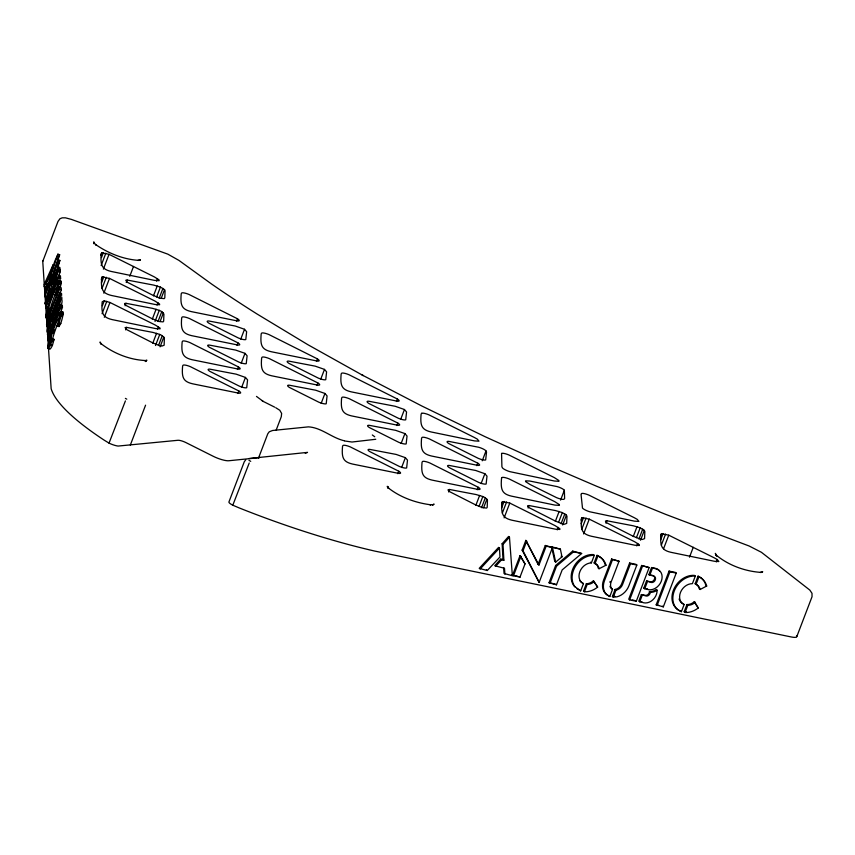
<?xml version="1.0" encoding="UTF-8"?>
<svg xmlns="http://www.w3.org/2000/svg" width="855" height="855" viewBox="0 0 855 855"><rect width="100%" height="100%" fill="white"/><g stroke="black" fill="none" stroke-linecap="round" stroke-linejoin="round"><path stroke-width="1.28" d="M46.875 322.795L46.533 324.879L49.259 317.75A7.588 0.759 -70.4 0 1 51.642 310.098L59.626 289.193L59.497 287.173L61.207 287.782L61.346 289.802L53.822 309.478M93.719 243.675L93.794 241.837L94.403 243.611L94.018 242.82L96.252 245.118L95.696 244.573C108.286 253.315 123.344 259.354 138.713 260.38L137.879 260.422L140.455 259.877L139.611 260.23M387.721 487.457L387.903 486.548L387.785 488.034L387.272 486.303L388.769 488.408L388.17 487.82C400.258 497.364 415.53 502.836 430.717 504.792L429.947 504.835L433.196 504.621L432.374 504.963L434.084 504.076L433.378 504.685M50.317 307.907A10.175 1.015 -70.4 0 1 48.671 310.258L45.871 317.59A19.676 1.967 -70.4 0 0 46.223 317.75L46.394 317.643A19.676 1.967 -70.4 0 0 48.692 314.009L50.317 307.907L52.037 308.516M47.912 348.306A19.943 1.999 -70.4 0 0 48.265 348.487L48.436 348.391A19.943 1.999 -70.4 0 0 50.702 344.832L52.358 338.762L54.068 339.371L52.412 345.441A19.943 1.999 -70.4 0 1 50.146 349L49.975 349.096A19.943 1.999 -70.4 0 1 49.622 348.915L47.912 348.306L50.669 341.092A10.217 1.026 -70.4 0 0 52.358 338.762M55.244 281.894L46.672 304.337L44.962 303.728L54.442 269.539L58.161 259.802L59.871 260.412L55.757 275.235M58.161 259.802L50.958 285.752L58.161 266.888L59.882 267.497L60.16 271.858L58.354 277.672M59.273 271.805L60.01 269.421L58.29 268.812L53.502 284.266L58.45 271.249L58.161 266.888M57.926 254.159L44.823 294.344L44.674 292.079L46.683 285.923L46.501 283.197L49.355 276.87L49.398 277.576L54.816 261.106L57.926 254.159L59.647 254.769L52.273 277.373M48.35 346.243L42.75 261.384L58.001 221.445L59.946 218.752L62.18 217.843L65.418 217.822L71.371 219.393L167.826 254.149L178.952 260.412L211.474 283.946A732.243 164.716 20.9 0 0 257.024 313.988L307.779 344.64L363.204 375.591L362.125 375.003L421.857 406.018L485.063 436.691L551.101 466.68L596.363 486.142L665.564 514.325L749.13 546.003L761.41 552.287L809.845 590.1L812.015 593.349L812.026 596.747L796.764 636.697M44.973 296.664L52.337 275.043L44.845 294.676L44.973 296.664L46.683 297.273L49.932 288.776M57.552 266.504L59.871 260.412M44.962 303.728L58.29 268.812M52.636 294.793L47.42 308.452L45.71 307.843L51.396 292.944L58.877 277.736L58.717 275.257L60.427 275.866L60.598 278.345L58.867 281.851M59.423 280.739L56.516 288.349A11.628 1.165 -70.4 0 0 52.401 296.418A11.628 1.165 -70.4 0 0 48.585 309.125L45.839 316.318L46.704 311.658A19.676 1.967 -70.4 0 1 53.876 290.379A19.676 1.967 -70.4 0 1 59.423 280.739L61.133 281.348L60.31 283.529M60.224 287.504A20.755 2.084 -70.4 0 0 61.207 282.46L59.497 281.851L56.59 289.46A9.213 0.919 -70.4 0 1 55.18 295.146L56.89 295.755M51.514 308.078L59.497 287.173M60.384 284.63L61.207 282.46M59.936 294.772L52.005 315.548A14.995 1.507 -70.4 0 1 47.1 325.83L49.312 318.84A7.524 0.759 -70.4 0 0 51.877 313.614L59.807 292.827L61.528 293.436L61.656 295.381L59.936 294.772L59.807 292.827M60.053 296.503L47.185 330.201L47.314 332.232L60.181 298.534L60.053 296.503L61.763 297.113L61.902 299.143L60.181 298.534M49.953 326.535L47.474 334.54A10.848 1.09 -70.4 0 0 53.074 322.656A9.854 0.983 -70.4 0 1 51.749 324.163L50.039 327.732L49.953 326.535L51.674 327.144M60.256 299.539L57.542 306.646L56.783 311.028L55.265 314.287L55.137 312.983L52.444 321.405A11.35 1.133 -70.4 0 0 56.516 313.913A11.35 1.133 -70.4 0 0 60.342 300.842L60.256 299.539L61.966 300.148L62.052 301.452A11.35 1.133 -70.4 0 1 60.919 306.614M51.332 326.824L53.63 320.807M56.387 313.582L57.766 309.97M59.711 314.587L62.468 307.351L62.34 305.427L60.63 304.818L47.741 338.58L47.859 340.504L49.579 341.113L50.958 337.49M47.859 340.504L60.758 306.742L60.63 304.818M60.962 309.05L62.34 305.427M61.464 311.615L58.557 319.204A11.649 1.165 -70.4 0 0 54.464 327.102A11.649 1.165 -70.4 0 0 50.563 340.044L47.837 347.183A19.708 1.977 -70.4 0 1 54.421 324.943A19.708 1.977 -70.4 0 1 61.464 311.615L63.174 312.225A19.708 1.977 -70.4 0 0 61.913 312.951M61.539 312.727L58.632 320.326A10.324 1.037 -70.4 0 1 57.242 325.947L58.963 326.557L60.769 323.564A20.648 2.063 -70.4 0 0 63.249 313.336L61.539 312.727A20.648 2.063 -70.4 0 1 59.059 322.955L57.242 325.947M62.009 316.596L63.249 313.336M100.815 255.292L101.756 252.824L109.023 254.32L154.466 276.967L159.094 279.916L159.137 280.686L154.691 280.419L113.64 271.954C102.119 269.859 100.121 266.194 101.264 253.614L101.756 252.824M101.456 257.612L103.337 252.685M101.136 265.531L105.838 253.198M103.38 269.122L109.023 254.32M101.285 279.361L102.226 276.902L109.493 278.399L154.937 301.035L159.554 303.995L159.607 304.754L155.161 304.498L114.1 296.022C102.589 293.928 100.58 290.273 101.734 277.683L102.226 276.902M101.446 282.92L103.808 276.764M102.066 288.37L106.309 277.276M103.84 293.19L109.493 278.399M102.386 305.759L104.267 300.832L109.953 302.467L155.396 325.103L160.024 328.064L160.077 328.833L155.631 328.566L114.57 320.101C103.049 318.007 101.05 314.341 102.194 301.762L104.267 300.832M102.066 313.678L106.768 301.345M104.31 317.269L109.953 302.467M126.23 282.513L127.171 280.045L153.697 285.1L160.43 287.088L164.545 289.631L165.068 290.807L164.801 297.893L164.213 298.63L160.024 298.203L153.312 295.477L127.438 282.321L125.738 280.258L127.171 280.045M129.757 276.315L133.519 266.45M125.087 305.769L126.027 303.311L152.543 308.356L159.276 310.344L161.798 311.605L163.914 314.063L163.658 321.159L163.07 321.897L158.87 321.459L152.169 318.733L126.284 305.588L124.68 304.305L124.584 303.514L126.027 303.311M125.557 329.848L126.497 327.38L153.013 332.435L159.746 334.423L162.258 335.684L164.384 338.142L164.128 345.228L161.884 346.072L159.34 345.538L152.628 342.812L126.754 329.656L125.054 327.593L126.497 327.38M156.54 281.103L157.48 278.634M153.472 295.83L157.235 285.965M156.657 296.942L160.43 287.088M159.18 298.213L162.942 288.349M156.999 305.171L157.94 302.713M152.329 319.086L156.091 309.221M161.242 298.256L164.545 289.631M155.044 321.437L159.276 310.344M259.664 457.617L228.777 460.749A12.194 2.747 20.9 0 1 213.237 456.292L185.749 442.505A6.092 1.368 20.9 0 0 177.979 440.282L118.086 446.064A8.347 1.881 20.9 0 1 109.034 443.114L125.407 400.91M158.025 321.469L161.798 311.605M160.099 321.523L163.391 312.887M157.47 329.25L158.41 326.781M152.789 343.165L156.561 333.3M155.503 345.516L159.746 334.423M158.496 345.548L162.258 335.684M160.088 346.831L163.861 336.966M130.313 445.113L145.574 405.174M236.504 321.224L237.444 318.755L188.987 294.451A6.423 1.443 20.9 0 0 181.72 292.944L181.228 293.735C180.074 306.325 182.083 309.98 193.593 312.075L237.583 320.978A6.423 1.443 20.9 0 0 237.444 318.755M236.963 345.302L237.904 342.834L189.457 318.52A6.423 1.443 20.9 0 0 182.19 317.023L181.698 317.804C180.544 330.393 182.553 334.059 194.064 336.154L238.053 345.057A6.423 1.443 20.9 0 0 237.904 342.834M240.757 339.146L244.519 329.282L235.264 326.033L208.748 320.978A6.616 1.486 20.9 0 0 209.015 323.254L238.417 338.003A6.616 1.486 20.9 0 0 245.791 339.563L246.646 331.729L244.519 329.282M237.434 369.371L238.374 366.902L189.917 342.588A6.423 1.443 20.9 0 0 182.66 341.092L182.158 341.882C181.014 354.472 183.013 358.127 194.534 360.222L238.524 369.125A6.423 1.443 20.9 0 0 238.374 366.902M241.217 363.215L244.99 353.35L235.734 350.101L209.219 345.057A6.616 1.486 20.9 0 0 209.475 347.333L238.876 362.082A6.616 1.486 20.9 0 0 246.251 363.632L247.106 355.808L244.99 353.35M237.893 393.45L238.844 390.981L190.387 366.667A6.423 1.443 20.9 0 0 183.12 365.171L182.628 365.951C181.474 378.541 183.483 382.196 194.993 384.29L238.983 393.204A6.423 1.443 20.9 0 0 238.844 390.981M241.687 387.283L245.449 377.429L236.204 374.169L209.689 369.125A6.616 1.486 20.9 0 0 209.945 371.401L239.347 386.15A6.616 1.486 20.9 0 0 246.721 387.71L247.576 379.877L245.449 377.429M796.518 635.692A12.194 2.747 20.9 0 1 791.27 636.964L374.864 551.101A237.487 53.427 20.9 0 1 239.09 507.881L232.795 505.209L249.222 463.025M258.552 457.97L267.797 433.763L269.25 431.796L272.574 430.493L308.431 426.859C321.587 427.628 331.751 437.899 344.394 440.795M276.197 430.044L281.284 416.727L281.637 413.435L279.788 410.272L275.812 407.76M316.457 361.344L317.397 358.886L268.951 334.572A6.423 1.443 20.9 0 0 261.683 333.076L261.192 333.856C260.038 346.446 262.047 350.101 273.557 352.196L317.547 361.099A6.423 1.443 20.9 0 0 317.397 358.886M316.927 385.423L317.868 382.955L269.411 358.64A6.423 1.443 20.9 0 0 262.154 357.144L261.651 357.935C260.508 370.514 262.506 374.18 274.027 376.275L318.017 385.178A6.423 1.443 20.9 0 0 317.868 382.955M320.711 379.267L324.483 369.403L315.228 366.154L288.712 361.099A6.616 1.486 20.9 0 0 288.979 363.375L318.37 378.134A6.616 1.486 20.9 0 0 325.755 379.684L326.599 371.861L324.483 369.403M321.181 403.336L324.943 393.471L315.698 390.222L289.182 385.178A6.616 1.486 20.9 0 0 289.439 387.454L318.84 402.203A6.616 1.486 20.9 0 0 326.215 403.763L327.07 395.929L324.943 393.471M396.421 401.476L397.361 399.007L348.915 374.693A6.423 1.443 20.9 0 0 341.647 373.197L341.156 373.977C340.001 386.567 342.011 390.222 353.521 392.317L397.511 401.23A6.423 1.443 20.9 0 0 397.361 399.007M396.891 425.544L397.832 423.075L349.374 398.761A6.423 1.443 20.9 0 0 342.118 397.265L341.615 398.056C340.472 410.635 342.47 414.301 353.991 416.396L397.981 425.298A6.423 1.443 20.9 0 0 397.832 423.075M400.674 419.388L404.447 409.524L395.192 406.275L368.676 401.219A6.616 1.486 20.9 0 0 368.933 403.507L398.334 418.255A6.616 1.486 20.9 0 0 405.719 419.805L406.563 411.982L404.447 409.524M401.145 443.456L404.907 433.592L395.662 430.343L369.146 425.298A6.616 1.486 20.9 0 0 369.403 427.575L398.804 442.324A6.616 1.486 20.9 0 0 406.178 443.884L407.033 436.05L404.907 433.592M397.821 473.691L398.761 471.223L350.315 446.909A6.423 1.443 20.9 0 0 343.047 445.412L342.556 446.203C341.401 458.782 343.411 462.448 354.921 464.543L398.911 473.446A6.423 1.443 20.9 0 0 398.761 471.223M401.615 467.535L405.377 457.671L396.122 454.422L369.606 449.367A6.616 1.486 20.9 0 0 369.873 451.643L399.264 466.403A6.616 1.486 20.9 0 0 406.649 467.952L407.493 460.129L405.377 457.671M448.629 491.956L449.57 489.488L476.085 494.543L482.819 496.531L485.341 497.792L487.457 500.25L487.2 507.336L486.613 508.073L482.423 507.646L475.711 504.92L449.837 491.775L448.223 490.481L448.127 489.701L449.57 489.488M476.855 465.665L477.795 463.196L429.338 438.893A6.423 1.443 20.9 0 0 422.071 437.386L421.579 438.177C420.425 450.767 422.434 454.422 433.955 456.517L477.945 465.419A6.423 1.443 20.9 0 0 477.795 463.196M482.241 460.792L486.003 450.927A6.071 1.368 20.9 0 0 478.704 447.261L448.64 441.351A6.616 1.486 20.9 0 0 448.896 443.627L478.298 458.376A6.616 1.486 20.9 0 0 485.672 459.926L486.527 452.103L486.003 450.927M477.314 489.744L478.255 487.275L429.809 462.961A6.423 1.443 20.9 0 0 422.541 461.465L422.049 462.245C420.895 474.835 422.904 478.49 434.415 480.585L478.405 489.498A6.423 1.443 20.9 0 0 478.255 487.275M481.109 483.577L484.871 473.723L475.626 470.464L449.099 465.419A6.616 1.486 20.9 0 0 449.367 467.696L478.768 482.444A6.616 1.486 20.9 0 0 486.142 484.005L486.997 476.171L484.871 473.723M475.872 505.273L479.634 495.408M479.057 506.395L482.819 496.531M481.568 507.656L485.341 497.792M483.641 507.699L486.933 499.074M501.564 504.055L502.505 501.586L509.772 503.082L555.205 525.718L559.833 528.679L559.886 529.448L555.44 529.181L514.379 520.716C502.868 518.622 500.859 514.956 502.013 502.366L502.505 501.586M501.725 507.603L504.076 501.447M502.345 513.053L506.588 501.96M504.119 517.874L509.772 503.082M528.123 508.009L529.063 505.54L555.579 510.595L562.323 512.583L566.427 515.127L566.961 516.302L566.694 523.388L564.46 524.233L561.917 523.698L555.205 520.973L529.331 507.817L527.717 506.534L527.621 505.754L529.063 505.54M512.54 575.233L520.043 555.6L525.034 563.915L519.936 577.275L512.54 575.233L517.745 576.313M545.276 545.479L552.469 547.467L539.131 582.394L522.138 550.107L525.857 540.36L538.96 565.037L546.163 546.174L545.276 545.479L538.073 564.343L538.96 565.037M513.428 575.928L520.919 556.295M539.131 582.394L523.025 550.802L526.744 541.055M560.581 500.1L564.353 490.236A6.071 1.368 20.9 0 0 557.054 486.581L529.822 481.044L525.547 480.863L525.633 481.654L530.228 484.593L556.648 497.685A6.616 1.486 20.9 0 0 564.022 499.245L564.621 498.508L564.353 490.236M555.365 521.326L559.127 511.461M558.55 522.437L562.323 512.583M557.278 529.865L558.219 527.396M561.072 523.709L564.834 513.844M562.665 524.981L566.427 515.127M549.038 582.768L555.632 565.497L572.668 551.122L581.657 553.495L562.173 569.911L556.487 584.809L549.038 582.768L554.51 583.89M549.925 583.463L556.52 566.192L573.555 551.817L581.657 553.495M581.058 520.096L581.999 517.638L589.266 519.135L634.709 541.771L639.326 544.731L639.38 545.49L634.934 545.234L593.872 536.758C582.362 534.664 580.353 531.008 581.507 518.419L581.999 517.638M581.218 523.655L583.58 517.489M581.838 529.106L586.081 518.012M583.612 533.926L589.266 519.135M606.003 523.249L606.943 520.78L633.47 525.836L640.203 527.824L644.317 530.367L644.841 531.532L644.574 538.629L642.34 539.473L639.797 538.939L633.085 536.203L607.21 523.057L605.596 521.774L605.511 520.994L606.943 520.78M580.695 590.848L583.441 583.655A11.628 9.181 -51.8 0 1 579.85 571.696A11.628 9.181 -51.8 0 1 591.393 562.879L594.3 555.269L593.423 554.574A19.676 15.529 -51.8 0 0 574.507 565.561A19.676 15.529 -51.8 0 0 574.186 586.145L580.695 590.848L576.708 588.55M594.129 562.932L597.036 555.323L597.912 556.017A20.755 16.384 -51.8 0 1 606.013 565.208L599.056 568.757L598.169 568.062A9.213 7.278 -51.8 0 0 594.129 562.932L595.005 563.627A9.213 7.278 -51.8 0 1 599.056 568.757M583.538 591.051L586.338 583.708A10.175 8.037 -51.8 0 0 593.413 580.812L597.645 587.107A19.676 15.529 -51.8 0 1 588.903 591.393L587.77 591.607A19.676 15.529 -51.8 0 1 584.425 591.745L583.538 591.051A19.676 15.529 -51.8 0 0 584.638 591.083M595.005 563.627L597.912 556.017M584.425 591.745L587.225 584.403A10.175 8.037 -51.8 0 0 594.3 581.507M611.571 559.17L603.587 580.075A15.037 11.874 -51.8 0 0 605.992 594.075L609.807 596.512L612.533 589.394A7.588 5.996 -51.8 0 1 611.069 582.137L619.063 561.222L611.571 559.17L619.063 561.222M612.458 559.865L604.464 580.769A15.037 11.874 -51.8 0 0 606.879 594.77M633.245 536.566L637.007 526.701M612.404 596.491L615.098 589.448A7.524 5.942 -51.8 0 0 621.67 583.805L629.611 563.028L635.949 564.332L636.836 565.027L628.895 585.814A14.995 11.842 -51.8 0 1 617.021 596.801L613.292 597.185L612.404 596.491L614.852 596.33M613.292 597.185L615.974 590.142A7.524 5.942 -51.8 0 0 622.558 584.499L630.488 563.723L629.611 563.028M636.43 537.677L640.203 527.824M638.952 538.939L642.714 529.085M636.772 545.907L637.712 543.449M640.545 540.221L644.317 530.367M641.613 565.497L628.746 599.195L629.633 599.889L636.28 601.268L649.148 567.57L641.613 565.497L649.148 567.57M629.633 599.889L642.5 566.192M660.552 536.149L661.492 533.68L668.76 535.187L714.203 557.823L717.217 559.491L718.873 561.543L714.427 561.275L673.366 552.811C661.856 550.716 659.846 547.061 661.001 534.471L661.492 533.68M660.712 539.708L663.074 533.541M641.357 594.546L638.781 601.268L643.826 602.818A10.848 8.561 -51.8 0 0 657.078 590.164L656.202 589.469A9.854 7.781 -51.8 0 1 649.447 591.521A3.431 2.704 -51.8 0 1 645.247 595.347L641.357 594.546L646.134 596.042A3.431 2.704 -51.8 0 0 650.324 592.216A9.854 7.781 -51.8 0 0 657.078 590.164M646.53 580.983L651.307 582.479A3.463 2.736 -51.8 0 0 655.293 579.904A3.463 2.736 -51.8 0 0 653.712 576.174L648.838 574.656L651.553 567.549L656.693 569.12A11.35 8.967 -51.8 0 1 661.257 581.347A11.35 8.967 -51.8 0 1 648.55 589.715L643.772 588.219L646.53 580.983L650.431 581.785A3.463 2.736 -51.8 0 0 654.235 579.615A3.463 2.736 -51.8 0 0 653.509 575.736M639.668 601.963L642.233 595.24M644.649 588.913L647.417 581.678M649.725 575.351L652.44 568.244M661.332 545.159L665.575 534.054M663.576 548.739L668.76 535.187M656.17 604.848L669.059 571.097L675.343 572.39L676.22 573.085L663.33 606.847L656.17 604.848L658.681 605.372M657.046 605.543L669.935 571.792L669.059 571.097M689.493 557.171L693.255 547.307M681.392 611.688L684.128 604.549A11.649 9.202 -51.8 0 1 680.505 592.365A11.649 9.202 -51.8 0 1 692.4 583.687L695.307 576.088L694.42 575.404A19.708 15.561 -51.8 0 0 673.441 590.142A19.708 15.561 -51.8 0 0 680.516 610.994L681.392 611.688A19.708 15.561 -51.8 0 1 674.317 590.837A19.708 15.561 -51.8 0 1 695.307 576.088M684.192 611.753L686.95 604.538A10.217 8.069 -51.8 0 0 694.356 601.621L698.332 607.916A19.943 15.743 -51.8 0 1 689.558 612.127L688.425 612.33A19.943 15.743 -51.8 0 1 685.079 612.447L684.192 611.753A19.943 15.743 -51.8 0 0 686.415 611.753M695.158 583.741L698.065 576.152L698.941 576.847A20.648 16.298 -51.8 0 1 706.69 586.028L700.117 589.512L699.23 588.817A10.324 8.155 -51.8 0 0 695.158 583.741L696.045 584.435A10.324 8.155 -51.8 0 1 700.117 589.512M685.079 612.447L687.837 605.233A10.217 8.069 -51.8 0 0 695.243 602.315M696.045 584.435L698.941 576.847M716.276 561.959L717.217 559.491M57.563 259.407L59.647 254.769M44.31 286.682L50.178 273.835L53.224 264.558L44.171 284.48L44.31 286.682L46.031 287.291L47.624 283.785M58.717 275.257L52.166 288.573L45.582 305.834L45.71 307.843M54.26 291.213L53.117 293.554L51.396 292.944M139.418 260.465L139.878 259.664M145.66 361.558L146.814 360.147L144.923 360.949L146.611 360.575C130.195 360.137 113.64 353.521 100.762 343.443L101.371 344.041L100.067 342L100.58 343.742M55.18 295.146L57.05 292.111A20.755 2.084 -70.4 0 0 59.497 281.851M245.727 459.808L244.274 461.775L229.022 501.725A8.347 1.881 20.9 0 0 232.795 505.209M509.462 537.154L503.018 544.432L503.884 560.26L503.007 559.565L502.131 543.737L508.586 536.459L509.462 537.154L512.359 575.714L504.055 573.481L503.606 567.581M503.007 559.565L500.699 559.095L494.703 565.743L504.482 568.276L504.931 574.175M495.59 566.438L501.586 559.779L503.884 560.26M480.072 569.056L499.47 548.087L498.583 547.392L479.195 568.361L487.265 570.531L499.972 557L499.47 548.087M555.654 562.109L561.992 556.84L560.378 549.113L551.582 546.783L554.767 561.414L555.654 562.109L552.469 547.467L546.163 546.174M305.256 453.321L307.533 452.38L249.04 458.515M761.88 572.145L762.724 571.792L760.426 572.465L761.281 572.423C744.951 571.397 728.214 565.251 715.656 554.671L716.661 556.071L715.357 553.367L715.87 555.119M375.751 439.278L351.993 442.024L344.768 440.988M651.553 567.549L655.806 568.425A11.35 8.967 -51.8 0 1 659.547 570.937M630.488 563.723L636.836 565.027M669.935 571.792L676.22 573.085M648.838 574.656L652.835 575.479M643.772 588.219L647.663 589.02M632.069 599.889L634.292 600.338M639.829 601.482L641.902 601.909M552.469 547.467L560.378 549.113M58.45 271.249L60.16 271.858M58.877 277.736L60.598 278.345M59.626 289.193L61.346 289.802M60.758 306.742L62.468 307.351M48.585 309.125L50.295 309.734M48.671 310.258L50.381 310.867M48.692 314.009L50.402 314.619M49.259 317.75L50.969 318.359M45.871 317.59L47.581 318.199A19.676 1.967 -70.4 0 0 47.933 318.359L48.115 318.252A19.676 1.967 -70.4 0 0 48.318 318.071M59.059 322.955L60.769 323.564M46.63 325.883L48.81 326.439A14.995 1.507 -70.4 0 0 49.195 325.979M50.563 340.044L52.283 340.653A11.649 1.165 -70.4 0 1 58.012 323.265M50.702 344.832L52.412 345.441M607.371 595.08L609.807 596.512M262.271 400.931L274.765 407.194M125.375 398.387L126.786 399.167M109.034 443.114L104.363 440.272A237.487 53.427 20.9 0 1 51.15 388.672L48.521 348.893M263.319 401.487L256.479 396.41M248.965 460.311L250.729 461.358M372.31 434.971L374.714 436.745M705.803 585.333L706.69 586.028M697.445 607.221L698.332 607.916M686.95 604.538L687.837 605.233M684.128 604.549L683.241 603.854A11.649 9.202 -51.8 0 1 679.105 599.002M649.447 591.521L650.324 592.216M662.454 606.152L663.33 606.847M606.013 565.208L605.126 564.514A20.755 16.384 -51.8 0 0 597.036 555.323M590.516 562.184L591.393 562.879M572.668 551.122L573.555 551.817M635.393 600.573L636.28 601.268M615.098 589.448L615.974 590.142M612.533 589.394L611.646 588.7A7.588 5.996 -51.8 0 1 611.111 588.219M561.104 556.145L561.992 556.84M597.645 587.107L593.413 580.812M586.338 583.708L587.225 584.403M583.441 583.655L582.565 582.96A11.628 9.181 -51.8 0 1 579.615 580.46M555.632 565.497L556.52 566.192M522.138 550.107L523.025 550.802M555.611 584.115L556.487 584.809M502.131 543.737L503.018 544.432M525.034 563.915L520.043 555.6M500.699 559.095L501.586 559.779M519.049 576.58L519.936 577.275M511.472 575.02L512.359 575.714M486.377 569.847L487.265 570.531M694.356 601.621L696.836 606.099M525.857 540.36L538.073 564.343M610.652 587.663A7.588 5.996 -51.8 0 1 609.968 586.327M609.914 582.276A7.588 5.996 -51.8 0 1 610.192 581.443M698.065 576.152A20.648 16.298 -51.8 0 1 703.58 580.556M704.157 581.421A20.648 16.298 -51.8 0 1 704.659 582.33M705.108 583.292A20.648 16.298 -51.8 0 1 705.493 584.296M42.75 261.384A12.194 2.747 20.9 0 1 43.252 260.657M50.221 324.237A14.995 1.507 -70.4 0 1 49.675 325.242M55.468 320.817A11.35 1.133 -70.4 0 1 54.816 321.886M54.367 322.292A11.35 1.133 -70.4 0 1 54.164 322.014M50.124 334.636A10.848 1.09 -70.4 0 1 49.75 335.192M49.077 317.034A19.676 1.967 -70.4 0 1 48.799 317.451M51.428 316.5A7.588 0.759 -70.4 0 1 51.642 315.752M52.144 314.127A7.588 0.759 -70.4 0 1 53.352 310.707M53.331 333.397A19.708 1.977 -70.4 0 1 54.496 330.019M59.786 323.703A10.324 1.037 -70.4 0 1 59.487 324.782M59.326 325.349A10.324 1.037 -70.4 0 1 58.963 326.557M54.068 339.371A10.217 1.026 -70.4 0 1 53.459 340.568M52.818 341.562A10.217 1.026 -70.4 0 1 52.593 341.765M60 281.958A19.676 1.967 -70.4 0 1 61.133 281.348M50.509 308.505A11.628 1.165 -70.4 0 1 56.9 290.625M575.105 586.99A19.676 15.529 -51.8 0 1 575.426 566.405A19.676 15.529 -51.8 0 1 594.332 555.408M46.897 322.848A14.995 1.507 -70.4 0 1 51.514 308.185M421.611 413.318L421.12 414.098C419.965 426.688 421.964 430.354 433.485 432.448L474.546 440.913L478.992 441.18L477.325 439.128L474.311 437.45L428.868 414.814A6.423 1.443 20.9 0 0 421.611 413.318M501.575 453.439L501.906 466.777L502.526 467.963A6.423 1.443 20.9 0 0 509.943 471.671L554.5 481.034L558.946 481.301L558.903 480.531L554.275 477.571L508.832 454.935A6.423 1.443 20.9 0 0 501.575 453.439M502.035 477.518L501.543 478.298C500.389 490.888 502.398 494.543 513.908 496.637L554.97 505.102L559.416 505.369L559.362 504.61L554.745 501.65L509.302 479.014A6.423 1.443 20.9 0 0 502.035 477.518M581.528 493.559L581.037 494.35L582.49 508.084A6.423 1.443 20.9 0 0 589.897 511.803L634.463 521.155L638.909 521.422L637.253 519.37L634.239 517.692L588.796 495.056A6.423 1.443 20.9 0 0 581.528 493.559"/></g></svg>
